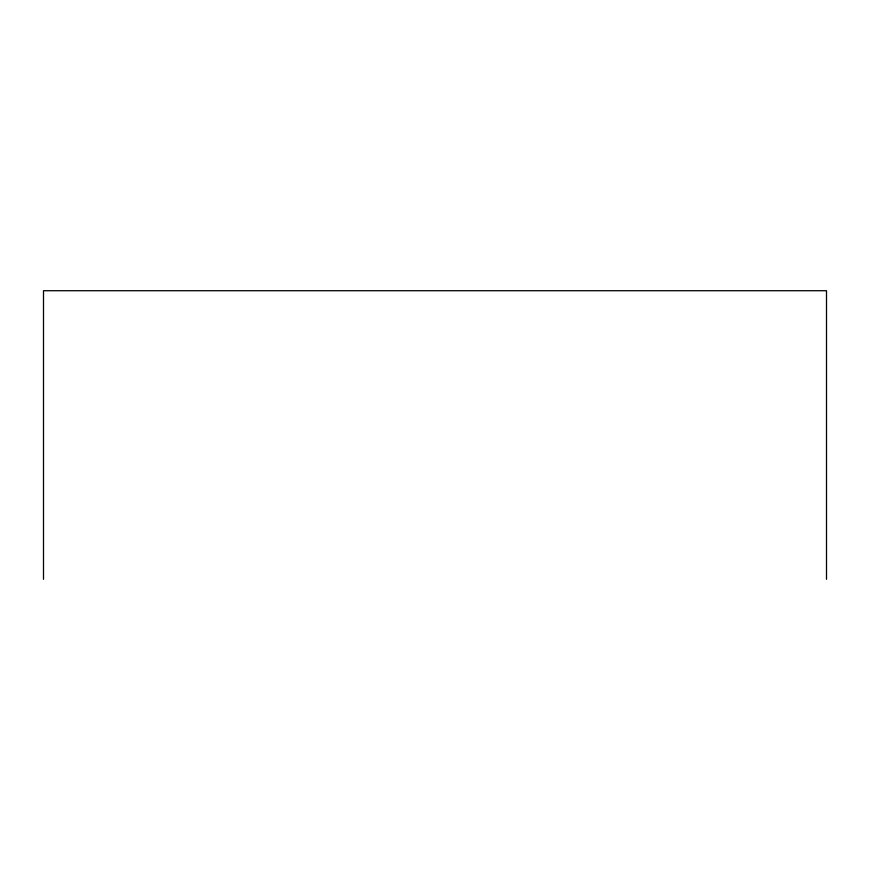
<?xml version="1.0" encoding="UTF-8"?>
<svg xmlns="http://www.w3.org/2000/svg" width="870" height="870" viewBox="0 0 870 870"><rect width="100%" height="100%" fill="white"/><g stroke="black" fill="none" stroke-linecap="round" stroke-linejoin="round"><path stroke-width="1.3" d="M826.5 579.279L826.5 290.721L43.5 290.721L43.5 579.279"/></g></svg>
